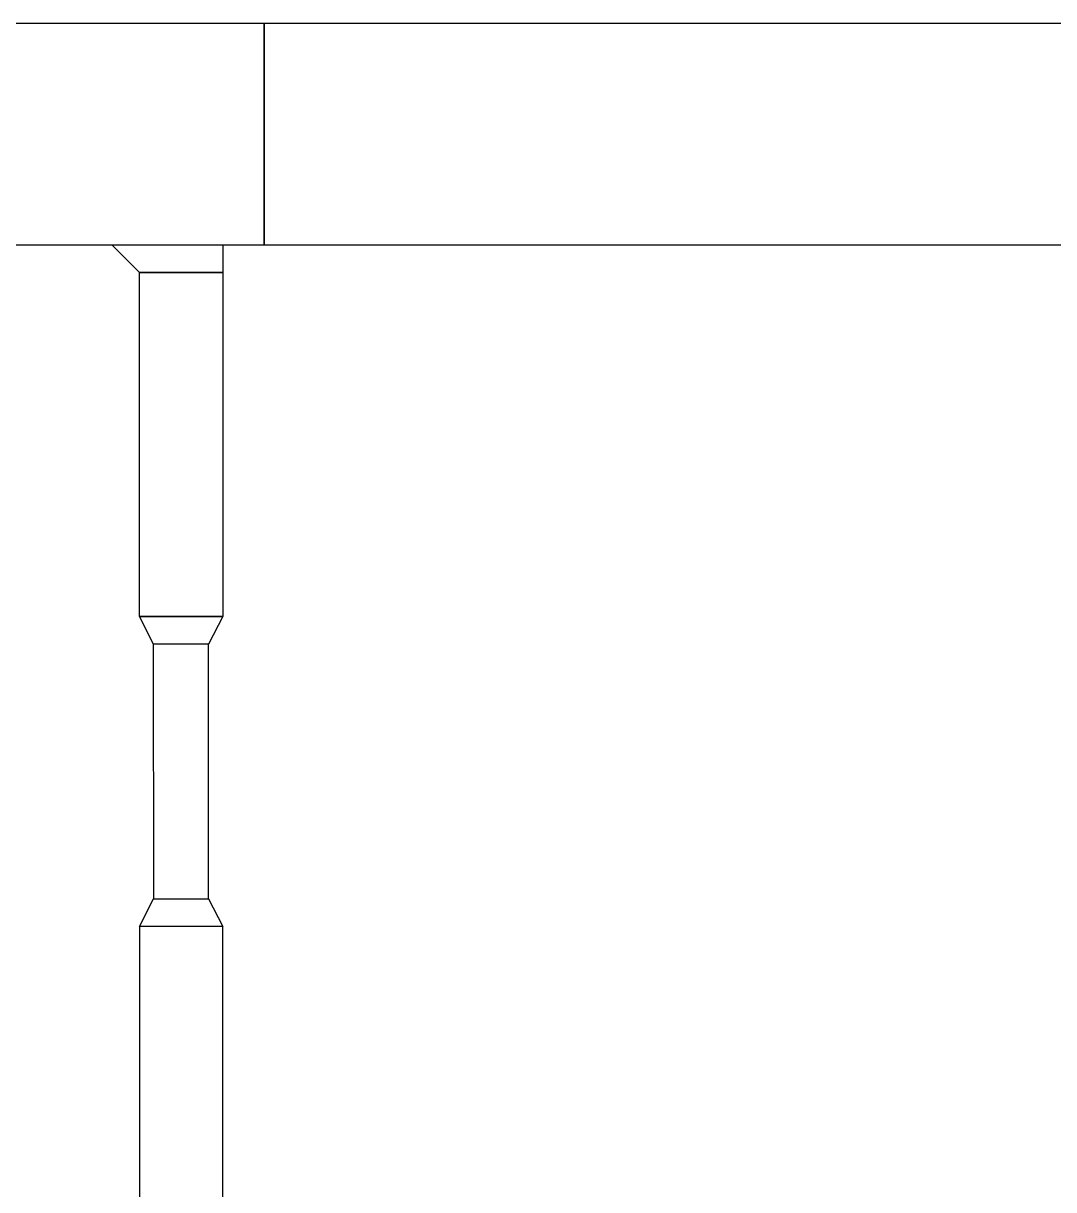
# Model space of a CAD drawing. Header units: inches. Extents: x -172 to 5713, y -54 to 3470.
# Drawn here: x 3191.9 to 3564.2, y 556.9 to 978.2 of the extents above; entities that cross this region are included whole.
import ezdxf

# ---------------------------------------------------------------- set-up
doc = ezdxf.new("R2010")
doc.units = ezdxf.units.IN
doc.header["$MEASUREMENT"] = 0
doc.layers.add('MTY-UFLEME-KANALI', color=20, linetype='Continuous')

msp = doc.modelspace()

# ---------------------------------------------------------------- linework, layer by layer
at = {"layer": 'MTY-UFLEME-KANALI'}
for points in [[(3278.92, 898.24), (3278.92, 978.24), (2916.61, 978.24), (2916.61, 898.24)], [(3703.76, 898.24), (3703.76, 978.24), (3278.92, 978.24), (3278.92, 898.24)], [(3278.92, 978.24), (3278.92, 898.24), (3278.92, 898.24), (3278.92, 978.24)], [(3223.95, 898.24), (3263.95, 898.24), (3263.95, 888.24), (3233.95, 888.24)], [(3263.95, 888.24), (3263.95, 764.01), (3233.95, 764.01), (3233.95, 888.24)], [(3263.95, 764.01), (3258.87, 754.01), (3238.97, 754.01), (3233.95, 764.01)], [(3238.97, 662.01), (3258.87, 662.01), (3258.78, 754.01), (3238.88, 754.01)], [(3258.87, 662.01), (3263.95, 652.01), (3233.95, 652.01), (3238.97, 662.01)], [(3233.95, 60.11), (3263.95, 60.11), (3263.95, 652.01), (3233.95, 652.01)]]:
    msp.add_lwpolyline(points, close=True, dxfattribs=at)

doc.saveas('drawing.dxf')
